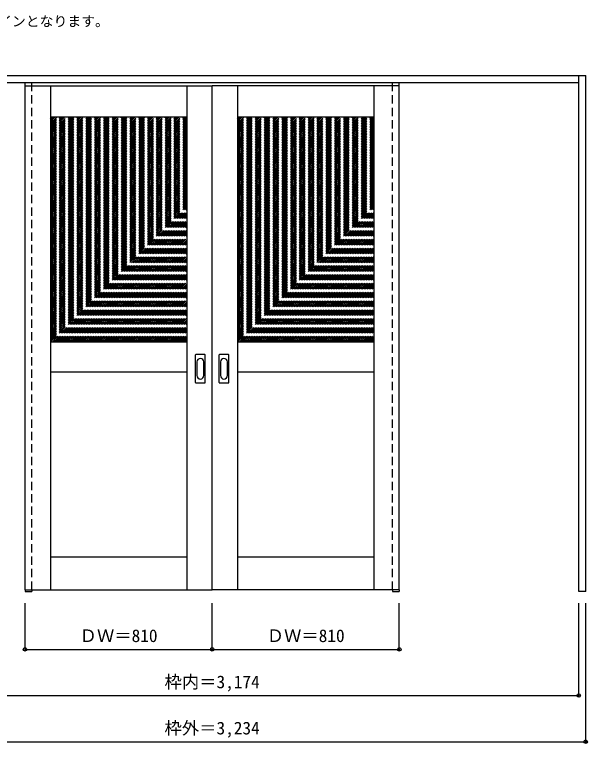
# Model space of a CAD drawing. Units: millimetres, scale not verified. Extents: x -2116 to 1670, y -2068 to 1089.
# Drawn here: x -809 to 1670, y -2068 to 1089 of the extents above; entities that cross this region are included whole.
import ezdxf
from ezdxf.enums import TextEntityAlignment as Align

# ---------------------------------------------------------------- set-up
doc = ezdxf.new("R2010")
doc.units = ezdxf.units.MM
doc.header["$LTSCALE"] = 30
doc.header["$PDMODE"] = 32
doc.header["$PDSIZE"] = 15
doc.linetypes.add('DASHED1', pattern=[1.8, 1.2, -0.6])
for name, color, linetype in [('0-0', 4, 'DASHED1'), ('0-1_寸法', 7, 'Continuous'), ('0-2_文字', 7, 'Continuous')]:
    doc.layers.add(name, color=color, linetype=linetype)
doc.styles.add('ＭＳ ゴシック', font='')
doc.styles.get('ＭＳ ゴシック').set_extended_font_data('MS Gothic')

msp = doc.modelspace()

# ---------------------------------------------------------------- linework, layer by layer
at = {"layer": '0-0', "color": 3, "linetype": 'Continuous'}
for p, q in [((-1571.11, 824.25), (1662.89, 824.25)), ((1632.89, -1410.75), (1632.89, 824.25)), ((1662.89, -1410.75), (1662.89, 824.25)), ((-1541.11, 794.25), (1632.89, 794.25)), ((-764.11, 780.25), (45.89, 780.25)), ((-764.11, -1402.75), (-764.11, 780.25)), ((-654.11, 780.25), (-654.11, -1402.75)), ((-64.11, 780.25), (-64.11, -1402.75)), ((855.89, 780.25), (45.89, 780.25)), ((45.89, -1402.75), (45.89, 780.25)), ((155.89, 780.25), (155.89, -1402.75)), ((745.89, 780.25), (745.89, -1402.75)), ((855.89, -1402.75), (855.89, 780.25)), ((-654.11, 645.25), (-64.11, 645.25)), ((155.89, 645.25), (745.89, 645.25)), ((-64.11, -329.75), (-654.11, -329.75)), ((745.89, -329.75), (155.89, -329.75)), ((-26.11, -504.75), (-26.11, -385.75)), ((14.39, -384.25), (-24.61, -384.25)), ((15.89, -504.75), (15.89, -385.75)), ((75.89, -504.75), (75.89, -385.75)), ((116.39, -384.25), (77.39, -384.25)), ((117.89, -504.75), (117.89, -385.75)), ((-64.11, -459.75), (-654.11, -459.75)), ((745.89, -459.75), (155.89, -459.75)), ((-24.61, -506.25), (14.39, -506.25)), ((77.39, -506.25), (116.39, -506.25)), ((-64.11, -1261.75), (-654.11, -1261.75)), ((745.89, -1261.75), (155.89, -1261.75)), ((-764.11, -1402.75), (45.89, -1402.75)), ((-764.11, -1402.75), (-764.11, -1410.75)), ((-764.11, -1410.75), (-734.11, -1410.75)), ((-734.11, -1402.75), (-734.11, -1410.75)), ((855.89, -1402.75), (45.89, -1402.75)), ((825.89, -1402.75), (825.89, -1410.75)), ((825.89, -1410.75), (855.89, -1410.75)), ((855.89, -1402.75), (855.89, -1410.75)), ((1662.89, -1410.75), (1632.89, -1410.75))]:
    msp.add_line(p, q, dxfattribs=at)
at = {"layer": '0-0'}
for p, q in [((-764.11, -1402.75), (-764.11, 794.25)), ((-734.11, -1402.75), (-734.11, 794.25)), ((825.89, -1402.75), (825.89, 794.25)), ((855.89, -1402.75), (855.89, 794.25)), ((-734.11, -1402.75), (-734.11, 780.25)), ((825.89, -1402.75), (825.89, 780.25)), ((-654.11, 59.34), (-68.2, 645.25)), ((-654.11, 66.42), (-75.27, 645.25)), ((-654.11, 73.49), (-82.34, 645.25)), ((-654.11, 80.56), (-89.41, 645.25)), ((-654.11, 87.63), (-96.48, 645.25)), ((-654.11, 94.7), (-103.55, 645.25)), ((-654.11, 101.77), (-110.62, 645.25)), ((-654.11, 108.84), (-117.7, 645.25)), ((-654.11, 115.91), (-124.77, 645.25)), ((-654.11, 122.98), (-131.84, 645.25)), ((-654.11, 130.05), (-138.91, 645.25)), ((-654.11, 137.13), (-145.98, 645.25)), ((-654.11, 144.2), (-153.05, 645.25)), ((-654.11, 151.27), (-160.12, 645.25)), ((-654.11, 158.34), (-167.19, 645.25)), ((-654.11, 165.41), (-174.26, 645.25)), ((-654.11, 172.48), (-181.33, 645.25)), ((-654.11, 179.55), (-188.41, 645.25)), ((-654.11, 186.62), (-195.48, 645.25)), ((-654.11, 193.69), (-202.55, 645.25)), ((-654.11, 200.77), (-209.62, 645.25)), ((-654.11, 207.84), (-216.69, 645.25)), ((-654.11, 214.91), (-223.76, 645.25)), ((-654.11, 221.98), (-230.83, 645.25)), ((-654.11, 229.05), (-237.9, 645.25)), ((-654.11, 236.12), (-244.97, 645.25)), ((-654.11, 243.19), (-252.05, 645.25)), ((-654.11, 250.26), (-259.12, 645.25)), ((-654.11, 257.33), (-266.19, 645.25)), ((-654.11, 264.41), (-273.26, 645.25)), ((-654.11, 271.48), (-280.33, 645.25)), ((-654.11, 278.55), (-287.4, 645.25)), ((-654.11, 285.62), (-294.47, 645.25)), ((-654.11, 292.69), (-301.54, 645.25)), ((-654.11, 299.76), (-308.61, 645.25)), ((-654.11, 306.83), (-315.69, 645.25)), ((-654.11, 313.9), (-322.76, 645.25)), ((-654.11, 320.97), (-329.83, 645.25)), ((-654.11, 328.04), (-336.9, 645.25)), ((-654.11, 335.12), (-343.97, 645.25)), ((-654.11, 342.19), (-351.04, 645.25)), ((-654.11, 349.26), (-358.11, 645.25)), ((-654.11, 356.33), (-365.18, 645.25)), ((-654.11, 363.4), (-372.25, 645.25)), ((-654.11, 370.47), (-379.32, 645.25)), ((-654.11, 377.54), (-386.4, 645.25)), ((-654.11, 384.61), (-393.47, 645.25)), ((-654.11, 391.68), (-400.54, 645.25)), ((-654.11, 398.76), (-407.61, 645.25)), ((-654.11, 405.83), (-414.68, 645.25)), ((-654.11, 412.9), (-421.75, 645.25)), ((-654.11, 419.97), (-428.82, 645.25)), ((-654.11, 427.04), (-435.89, 645.25)), ((-654.11, 434.11), (-442.96, 645.25)), ((-654.11, 441.18), (-450.04, 645.25)), ((-654.11, 448.25), (-457.11, 645.25)), ((-654.11, 455.32), (-464.18, 645.25)), ((-654.11, 462.4), (-471.25, 645.25)), ((-654.11, 469.47), (-478.32, 645.25)), ((-654.11, 476.54), (-485.39, 645.25)), ((-654.11, 483.61), (-492.46, 645.25)), ((-654.11, 490.68), (-499.53, 645.25)), ((-654.11, 497.75), (-506.6, 645.25)), ((-654.11, 504.82), (-513.68, 645.25)), ((-654.11, 511.89), (-520.75, 645.25)), ((-654.11, 518.96), (-527.82, 645.25)), ((-654.11, 526.03), (-534.89, 645.25)), ((-654.11, 533.11), (-541.96, 645.25)), ((-654.11, 540.18), (-549.03, 645.25)), ((-654.11, 547.25), (-556.1, 645.25)), ((-654.11, 554.32), (-563.17, 645.25)), ((-654.11, 561.39), (-570.24, 645.25)), ((-654.11, 568.46), (-577.31, 645.25)), ((-654.11, 575.53), (-584.39, 645.25)), ((-654.11, 582.6), (-591.46, 645.25)), ((-654.11, 589.67), (-598.53, 645.25)), ((-654.11, 596.75), (-605.6, 645.25)), ((-654.11, 603.82), (-612.67, 645.25)), ((-654.11, 610.89), (-619.74, 645.25)), ((-654.11, 617.96), (-626.81, 645.25)), ((-654.11, 625.03), (-633.88, 645.25)), ((-654.11, 632.1), (-640.95, 645.25)), ((-654.11, 639.17), (-648.03, 645.25)), ((-654.11, 52.27), (-64.11, 642.27)), ((-654.11, 45.2), (-64.11, 635.2)), ((155.89, 59.34), (741.8, 645.25)), ((155.89, 66.42), (734.73, 645.25)), ((155.89, 73.49), (727.66, 645.25)), ((155.89, 80.56), (720.59, 645.25)), ((155.89, 87.63), (713.52, 645.25)), ((155.89, 94.7), (706.45, 645.25)), ((155.89, 101.77), (699.38, 645.25)), ((155.89, 108.84), (692.3, 645.25)), ((155.89, 115.91), (685.23, 645.25)), ((155.89, 122.98), (678.16, 645.25)), ((155.89, 130.05), (671.09, 645.25)), ((155.89, 137.13), (664.02, 645.25)), ((155.89, 144.2), (656.95, 645.25)), ((155.89, 151.27), (649.88, 645.25)), ((155.89, 158.34), (642.81, 645.25)), ((155.89, 165.41), (635.74, 645.25)), ((155.89, 172.48), (628.67, 645.25)), ((155.89, 179.55), (621.59, 645.25)), ((155.89, 186.62), (614.52, 645.25)), ((155.89, 193.69), (607.45, 645.25)), ((155.89, 200.77), (600.38, 645.25)), ((155.89, 207.84), (593.31, 645.25)), ((155.89, 214.91), (586.24, 645.25)), ((155.89, 221.98), (579.17, 645.25)), ((155.89, 229.05), (572.1, 645.25)), ((155.89, 236.12), (565.03, 645.25)), ((155.89, 243.19), (557.95, 645.25)), ((155.89, 250.26), (550.88, 645.25)), ((155.89, 257.33), (543.81, 645.25)), ((155.89, 264.41), (536.74, 645.25)), ((155.89, 271.48), (529.67, 645.25)), ((155.89, 278.55), (522.6, 645.25)), ((155.89, 285.62), (515.53, 645.25)), ((155.89, 292.69), (508.46, 645.25)), ((155.89, 299.76), (501.39, 645.25)), ((155.89, 306.83), (494.31, 645.25)), ((155.89, 313.9), (487.24, 645.25)), ((155.89, 320.97), (480.17, 645.25)), ((155.89, 328.04), (473.1, 645.25)), ((155.89, 335.12), (466.03, 645.25)), ((155.89, 342.19), (458.96, 645.25)), ((155.89, 349.26), (451.89, 645.25)), ((155.89, 356.33), (444.82, 645.25)), ((155.89, 363.4), (437.75, 645.25)), ((155.89, 370.47), (430.68, 645.25)), ((155.89, 377.54), (423.6, 645.25)), ((155.89, 384.61), (416.53, 645.25)), ((155.89, 391.68), (409.46, 645.25)), ((155.89, 398.76), (402.39, 645.25)), ((155.89, 405.83), (395.32, 645.25)), ((155.89, 412.9), (388.25, 645.25)), ((155.89, 419.97), (381.18, 645.25)), ((155.89, 427.04), (374.11, 645.25)), ((155.89, 434.11), (367.04, 645.25)), ((155.89, 441.18), (359.96, 645.25)), ((155.89, 448.25), (352.89, 645.25)), ((155.89, 455.32), (345.82, 645.25)), ((155.89, 462.4), (338.75, 645.25)), ((155.89, 469.47), (331.68, 645.25)), ((155.89, 476.54), (324.61, 645.25)), ((155.89, 483.61), (317.54, 645.25)), ((155.89, 490.68), (310.47, 645.25)), ((155.89, 497.75), (303.4, 645.25)), ((155.89, 504.82), (296.32, 645.25)), ((155.89, 511.89), (289.25, 645.25)), ((155.89, 518.96), (282.18, 645.25)), ((155.89, 526.03), (275.11, 645.25)), ((155.89, 533.11), (268.04, 645.25)), ((155.89, 540.18), (260.97, 645.25)), ((155.89, 547.25), (253.9, 645.25)), ((155.89, 554.32), (246.83, 645.25)), ((155.89, 561.39), (239.76, 645.25)), ((155.89, 568.46), (232.69, 645.25)), ((155.89, 575.53), (225.61, 645.25)), ((155.89, 582.6), (218.54, 645.25)), ((155.89, 589.67), (211.47, 645.25)), ((155.89, 596.75), (204.4, 645.25)), ((155.89, 603.82), (197.33, 645.25)), ((155.89, 610.89), (190.26, 645.25)), ((155.89, 617.96), (183.19, 645.25)), ((155.89, 625.03), (176.12, 645.25)), ((155.89, 632.1), (169.05, 645.25)), ((155.89, 639.17), (161.97, 645.25)), ((155.89, 52.27), (745.89, 642.27)), ((155.89, 45.2), (745.89, 635.2)), ((-654.11, 38.13), (-64.11, 628.13)), ((-654.11, 31.06), (-64.11, 621.06)), ((-654.11, 23.99), (-64.11, 613.99)), ((-654.11, 16.92), (-64.11, 606.92)), ((-654.11, 9.85), (-64.11, 599.85)), ((155.89, 38.13), (745.89, 628.13)), ((155.89, 31.06), (745.89, 621.06)), ((155.89, 23.99), (745.89, 613.99)), ((155.89, 16.92), (745.89, 606.92)), ((155.89, 9.85), (745.89, 599.85)), ((-654.11, 2.78), (-64.11, 592.78)), ((-654.11, -4.3), (-64.11, 585.7)), ((-654.11, -11.37), (-64.11, 578.63)), ((-654.11, -18.44), (-64.11, 571.56)), ((155.89, 2.78), (745.89, 592.78)), ((155.89, -4.3), (745.89, 585.7)), ((155.89, -11.37), (745.89, 578.63)), ((155.89, -18.44), (745.89, 571.56)), ((-654.11, -25.51), (-64.11, 564.49)), ((-654.11, -32.58), (-64.11, 557.42)), ((-654.11, -39.65), (-64.11, 550.35)), ((-654.11, -46.72), (-64.11, 543.28)), ((155.89, -25.51), (745.89, 564.49)), ((155.89, -32.58), (745.89, 557.42)), ((155.89, -39.65), (745.89, 550.35)), ((155.89, -46.72), (745.89, 543.28)), ((-654.11, -53.79), (-64.11, 536.21)), ((-654.11, -60.86), (-64.11, 529.14)), ((-654.11, -67.94), (-64.11, 522.06)), ((-654.11, -75.01), (-64.11, 514.99)), ((-654.11, -82.08), (-64.11, 507.92)), ((155.89, -53.79), (745.89, 536.21)), ((155.89, -60.86), (745.89, 529.14)), ((155.89, -67.94), (745.89, 522.06)), ((155.89, -75.01), (745.89, 514.99)), ((155.89, -82.08), (745.89, 507.92)), ((-654.11, -89.15), (-64.11, 500.85)), ((-654.11, -96.22), (-64.11, 493.78)), ((-654.11, -103.29), (-64.11, 486.71)), ((-654.11, -110.36), (-64.11, 479.64)), ((155.89, -89.15), (745.89, 500.85)), ((155.89, -96.22), (745.89, 493.78)), ((155.89, -103.29), (745.89, 486.71)), ((155.89, -110.36), (745.89, 479.64)), ((-654.11, -117.43), (-64.11, 472.57)), ((-654.11, -124.5), (-64.11, 465.5)), ((-654.11, -131.57), (-64.11, 458.43)), ((-654.11, -138.65), (-64.11, 451.35)), ((-654.11, -145.72), (-64.11, 444.28)), ((155.89, -117.43), (745.89, 472.57)), ((155.89, -124.5), (745.89, 465.5)), ((155.89, -131.57), (745.89, 458.43)), ((155.89, -138.65), (745.89, 451.35)), ((155.89, -145.72), (745.89, 444.28)), ((-654.11, -152.79), (-64.11, 437.21)), ((-654.11, -159.86), (-64.11, 430.14)), ((-654.11, -166.93), (-64.11, 423.07)), ((-654.11, -174), (-64.11, 416)), ((155.89, -152.79), (745.89, 437.21)), ((155.89, -159.86), (745.89, 430.14)), ((155.89, -166.93), (745.89, 423.07)), ((155.89, -174), (745.89, 416)), ((-654.11, -181.07), (-64.11, 408.93)), ((-654.11, -188.14), (-64.11, 401.86)), ((-654.11, -195.21), (-64.11, 394.79)), ((-654.11, -202.29), (-64.11, 387.71)), ((-654.11, -209.36), (-64.11, 380.64)), ((155.89, -181.07), (745.89, 408.93)), ((155.89, -188.14), (745.89, 401.86)), ((155.89, -195.21), (745.89, 394.79)), ((155.89, -202.29), (745.89, 387.71)), ((155.89, -209.36), (745.89, 380.64)), ((-654.11, -216.43), (-64.11, 373.57)), ((-654.11, -223.5), (-64.11, 366.5)), ((-654.11, -230.57), (-64.11, 359.43)), ((-654.11, -237.64), (-64.11, 352.36)), ((155.89, -216.43), (745.89, 373.57)), ((155.89, -223.5), (745.89, 366.5)), ((155.89, -230.57), (745.89, 359.43)), ((155.89, -237.64), (745.89, 352.36)), ((-654.11, -244.71), (-64.11, 345.29)), ((-654.11, -251.78), (-64.11, 338.22)), ((-654.11, -258.85), (-64.11, 331.15)), ((-654.11, -265.92), (-64.11, 324.08)), ((-654.11, -273), (-64.11, 317)), ((155.89, -244.71), (745.89, 345.29)), ((155.89, -251.78), (745.89, 338.22)), ((155.89, -258.85), (745.89, 331.15)), ((155.89, -265.92), (745.89, 324.08)), ((155.89, -273), (745.89, 317)), ((-654.11, -280.07), (-64.11, 309.93)), ((-654.11, -287.14), (-64.11, 302.86)), ((-654.11, -294.21), (-64.11, 295.79)), ((-654.11, -301.28), (-64.11, 288.72)), ((155.89, -280.07), (745.89, 309.93)), ((155.89, -287.14), (745.89, 302.86)), ((155.89, -294.21), (745.89, 295.79)), ((155.89, -301.28), (745.89, 288.72)), ((-654.11, -308.35), (-64.11, 281.65)), ((-654.11, -315.42), (-64.11, 274.58)), ((-654.11, -322.49), (-64.11, 267.51)), ((-654.11, -329.56), (-64.11, 260.44)), ((-647.22, -329.75), (-64.11, 253.36)), ((155.89, -308.35), (745.89, 281.65)), ((155.89, -315.42), (745.89, 274.58)), ((155.89, -322.49), (745.89, 267.51)), ((155.89, -329.56), (745.89, 260.44)), ((162.78, -329.75), (745.89, 253.36)), ((-640.15, -329.75), (-64.11, 246.29)), ((-633.08, -329.75), (-64.11, 239.22)), ((-626, -329.75), (-64.11, 232.15)), ((-618.93, -329.75), (-64.11, 225.08)), ((169.85, -329.75), (745.89, 246.29)), ((176.92, -329.75), (745.89, 239.22)), ((184, -329.75), (745.89, 232.15)), ((191.07, -329.75), (745.89, 225.08)), ((-611.86, -329.75), (-64.11, 218.01)), ((-604.79, -329.75), (-64.11, 210.94)), ((-597.72, -329.75), (-64.11, 203.87)), ((-590.65, -329.75), (-64.11, 196.8)), ((-583.58, -329.75), (-64.11, 189.72)), ((198.14, -329.75), (745.89, 218.01)), ((205.21, -329.75), (745.89, 210.94)), ((212.28, -329.75), (745.89, 203.87)), ((219.35, -329.75), (745.89, 196.8)), ((226.42, -329.75), (745.89, 189.72)), ((-576.51, -329.75), (-64.11, 182.65)), ((-569.44, -329.75), (-64.11, 175.58)), ((-562.37, -329.75), (-64.11, 168.51)), ((-555.29, -329.75), (-64.11, 161.44)), ((233.49, -329.75), (745.89, 182.65)), ((240.56, -329.75), (745.89, 175.58)), ((247.63, -329.75), (745.89, 168.51)), ((254.71, -329.75), (745.89, 161.44)), ((-548.22, -329.75), (-64.11, 154.37)), ((-541.15, -329.75), (-64.11, 147.3)), ((-534.08, -329.75), (-64.11, 140.23)), ((-527.01, -329.75), (-64.11, 133.16)), ((261.78, -329.75), (745.89, 154.37)), ((268.85, -329.75), (745.89, 147.3)), ((275.92, -329.75), (745.89, 140.23)), ((282.99, -329.75), (745.89, 133.16)), ((-519.94, -329.75), (-64.11, 126.09)), ((-512.87, -329.75), (-64.11, 119.01)), ((-505.8, -329.75), (-64.11, 111.94)), ((-498.73, -329.75), (-64.11, 104.87)), ((-491.65, -329.75), (-64.11, 97.8)), ((290.06, -329.75), (745.89, 126.09)), ((297.13, -329.75), (745.89, 119.01)), ((304.2, -329.75), (745.89, 111.94)), ((311.27, -329.75), (745.89, 104.87)), ((318.35, -329.75), (745.89, 97.8)), ((-484.58, -329.75), (-64.11, 90.73)), ((-477.51, -329.75), (-64.11, 83.66)), ((-470.44, -329.75), (-64.11, 76.59)), ((-463.37, -329.75), (-64.11, 69.52)), ((325.42, -329.75), (745.89, 90.73)), ((332.49, -329.75), (745.89, 83.66)), ((339.56, -329.75), (745.89, 76.59)), ((346.63, -329.75), (745.89, 69.52)), ((-456.3, -329.75), (-64.11, 62.45)), ((-449.23, -329.75), (-64.11, 55.37)), ((-442.16, -329.75), (-64.11, 48.3)), ((-435.09, -329.75), (-64.11, 41.23)), ((-428.01, -329.75), (-64.11, 34.16)), ((353.7, -329.75), (745.89, 62.45)), ((360.77, -329.75), (745.89, 55.37)), ((367.84, -329.75), (745.89, 48.3)), ((374.91, -329.75), (745.89, 41.23)), ((381.99, -329.75), (745.89, 34.16)), ((-420.94, -329.75), (-64.11, 27.09)), ((-413.87, -329.75), (-64.11, 20.02)), ((-406.8, -329.75), (-64.11, 12.95)), ((-399.73, -329.75), (-64.11, 5.88)), ((389.06, -329.75), (745.89, 27.09)), ((396.13, -329.75), (745.89, 20.02)), ((403.2, -329.75), (745.89, 12.95)), ((410.27, -329.75), (745.89, 5.88)), ((-392.66, -329.75), (-64.11, -1.19)), ((-385.59, -329.75), (-64.11, -8.27)), ((-378.52, -329.75), (-64.11, -15.34)), ((-371.45, -329.75), (-64.11, -22.41)), ((-364.38, -329.75), (-64.11, -29.48)), ((417.34, -329.75), (745.89, -1.19)), ((424.41, -329.75), (745.89, -8.27)), ((431.48, -329.75), (745.89, -15.34)), ((438.55, -329.75), (745.89, -22.41)), ((445.62, -329.75), (745.89, -29.48)), ((-357.3, -329.75), (-64.11, -36.55)), ((-350.23, -329.75), (-64.11, -43.62)), ((-343.16, -329.75), (-64.11, -50.69)), ((-336.09, -329.75), (-64.11, -57.76)), ((452.7, -329.75), (745.89, -36.55)), ((459.77, -329.75), (745.89, -43.62)), ((466.84, -329.75), (745.89, -50.69)), ((473.91, -329.75), (745.89, -57.76)), ((-329.02, -329.75), (-64.11, -64.83)), ((-321.95, -329.75), (-64.11, -71.9)), ((-314.88, -329.75), (-64.11, -78.98)), ((-307.81, -329.75), (-64.11, -86.05)), ((-300.74, -329.75), (-64.11, -93.12)), ((480.98, -329.75), (745.89, -64.83)), ((488.05, -329.75), (745.89, -71.9)), ((495.12, -329.75), (745.89, -78.98)), ((502.19, -329.75), (745.89, -86.05)), ((509.26, -329.75), (745.89, -93.12)), ((-293.66, -329.75), (-64.11, -100.19)), ((-286.59, -329.75), (-64.11, -107.26)), ((-279.52, -329.75), (-64.11, -114.33)), ((-272.45, -329.75), (-64.11, -121.4)), ((516.34, -329.75), (745.89, -100.19)), ((523.41, -329.75), (745.89, -107.26)), ((530.48, -329.75), (745.89, -114.33)), ((537.55, -329.75), (745.89, -121.4)), ((-265.38, -329.75), (-64.11, -128.47)), ((-258.31, -329.75), (-64.11, -135.54)), ((-251.24, -329.75), (-64.11, -142.62)), ((-244.17, -329.75), (-64.11, -149.69)), ((-237.1, -329.75), (-64.11, -156.76)), ((544.62, -329.75), (745.89, -128.47)), ((551.69, -329.75), (745.89, -135.54)), ((558.76, -329.75), (745.89, -142.62)), ((565.83, -329.75), (745.89, -149.69)), ((572.9, -329.75), (745.89, -156.76)), ((-230.02, -329.75), (-64.11, -163.83)), ((-222.95, -329.75), (-64.11, -170.9)), ((-215.88, -329.75), (-64.11, -177.97)), ((-208.81, -329.75), (-64.11, -185.04)), ((579.98, -329.75), (745.89, -163.83)), ((587.05, -329.75), (745.89, -170.9)), ((594.12, -329.75), (745.89, -177.97)), ((601.19, -329.75), (745.89, -185.04)), ((-201.74, -329.75), (-64.11, -192.11)), ((-194.67, -329.75), (-64.11, -199.18)), ((-187.6, -329.75), (-64.11, -206.26)), ((-180.53, -329.75), (-64.11, -213.33)), ((-173.46, -329.75), (-64.11, -220.4)), ((608.26, -329.75), (745.89, -192.11)), ((615.33, -329.75), (745.89, -199.18)), ((622.4, -329.75), (745.89, -206.26)), ((629.47, -329.75), (745.89, -213.33)), ((636.54, -329.75), (745.89, -220.4)), ((-166.39, -329.75), (-64.11, -227.47)), ((-159.31, -329.75), (-64.11, -234.54)), ((-152.24, -329.75), (-64.11, -241.61)), ((-145.17, -329.75), (-64.11, -248.68)), ((643.61, -329.75), (745.89, -227.47)), ((650.69, -329.75), (745.89, -234.54)), ((657.76, -329.75), (745.89, -241.61)), ((664.83, -329.75), (745.89, -248.68)), ((-138.1, -329.75), (-64.11, -255.75)), ((-131.03, -329.75), (-64.11, -262.82)), ((-123.96, -329.75), (-64.11, -269.89)), ((-116.89, -329.75), (-64.11, -276.97)), ((-109.82, -329.75), (-64.11, -284.04)), ((671.9, -329.75), (745.89, -255.75)), ((678.97, -329.75), (745.89, -262.82)), ((686.04, -329.75), (745.89, -269.89)), ((693.11, -329.75), (745.89, -276.97)), ((700.18, -329.75), (745.89, -284.04)), ((-102.75, -329.75), (-64.11, -291.11)), ((-95.67, -329.75), (-64.11, -298.18)), ((-88.6, -329.75), (-64.11, -305.25)), ((-81.53, -329.75), (-64.11, -312.32)), ((707.25, -329.75), (745.89, -291.11)), ((714.33, -329.75), (745.89, -298.18)), ((721.4, -329.75), (745.89, -305.25)), ((728.47, -329.75), (745.89, -312.32)), ((-74.46, -329.75), (-64.11, -319.39)), ((-67.39, -329.75), (-64.11, -326.46)), ((735.54, -329.75), (745.89, -319.39)), ((742.61, -329.75), (745.89, -326.46))]:
    msp.add_line(p, q, dxfattribs=at)
at = {"layer": '0-0', "color": 7, "linetype": 'Continuous'}
for p, q in [((-20.11, -415.65), (-20.11, -474.85)), ((9.89, -474.85), (9.89, -415.65)), ((81.89, -415.65), (81.89, -474.85)), ((111.89, -474.85), (111.89, -415.65))]:
    msp.add_line(p, q, dxfattribs=at)
at = {"layer": '0-0', "color": 3, "linetype": 'Continuous'}
for centre, start, end in [((-24.61, -385.75), 90, 180), ((14.39, -385.75), 0, 90), ((77.39, -385.75), 90, 180), ((116.39, -385.75), 0, 90), ((-24.61, -504.75), 180, 270), ((14.39, -504.75), 270, 0), ((77.39, -504.75), 180, 270), ((116.39, -504.75), 270, 0)]:
    msp.add_arc(centre, 1.5, start, end, dxfattribs=at)
at = {"layer": '0-0', "color": 7, "linetype": 'Continuous'}
for centre, start, end in [((-5.11, -415.65), 0, 180), ((96.89, -415.65), 0, 180), ((-5.11, -474.85), 180, 0), ((96.89, -474.85), 180, 0)]:
    msp.add_arc(centre, 15, start, end, dxfattribs=at)
at = {"layer": '0-1_寸法', "color": 4}
for p, q in [((-764.11, -1660.75), (-764.11, -1460.75)), ((45.89, -1660.75), (45.89, -1460.75)), ((855.89, -1660.75), (855.89, -1460.75)), ((1632.89, -1860.75), (1632.89, -1460.75)), ((1662.89, -2060.75), (1662.89, -1460.75)), ((-764.11, -1660.75), (855.89, -1660.75)), ((-1541.11, -1860.75), (1632.89, -1860.75)), ((-1571.11, -2060.75), (1662.89, -2060.75))]:
    msp.add_line(p, q, dxfattribs=at)
at = {"layer": '0-1_寸法'}
for p in [(-764.11, -1660.75), (45.89, -1660.75), (855.89, -1660.75), (1632.89, -1860.75), (1662.89, -2060.75)]:
    msp.add_point(p, dxfattribs=at)

# ---------------------------------------------------------------- texts
at = {"layer": '0-1_寸法', "style": 'ＭＳ ゴシック'}
for s, p in [('ＤＷ＝810', (-527.86, -1645.75)), ('ＤＷ＝810', (282.14, -1645.75)), ('枠内＝3,174', (-160.36, -1845.75)), ('枠外＝3,234', (-160.36, -2045.75))]:
    msp.add_text(s, height=54.99, dxfattribs=at).set_placement(p, align=Align.BOTTOM_LEFT)
at = {"layer": '0-2_文字', "style": 'ＭＳ ゴシック'}
msp.add_text('※ＣＨは縦木目柄、ＣＹは横木目柄のデザインとなります。', height=43.99, dxfattribs=at).set_placement((-2021.11, 1024.25), align=Align.BOTTOM_LEFT)

doc.saveas('drawing.dxf')
